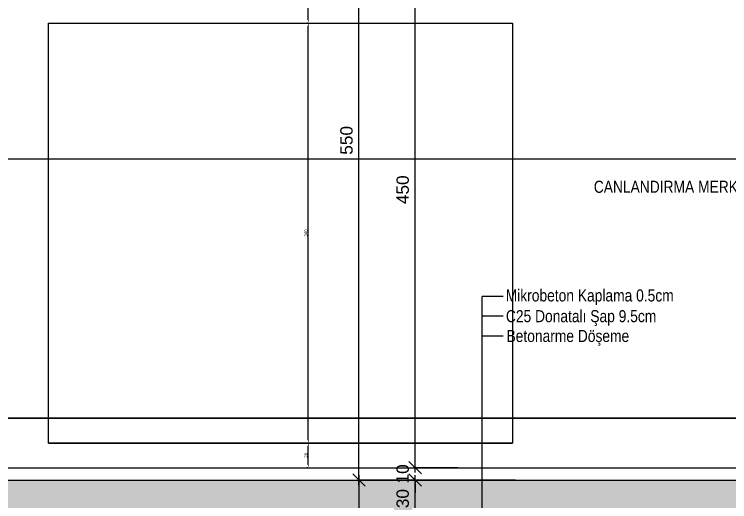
# Model space of a CAD drawing. Header units: millimetres. Extents: x 132785 to 150483, y 90225 to 103753.
# Drawn here: x 144295 to 144874, y 94411 to 94806 of the extents above; entities that cross this region are included whole.
import ezdxf

# ---------------------------------------------------------------- set-up
doc = ezdxf.new("R2010")
doc.units = ezdxf.units.MM
for name, color, linetype in [('A-dis-olcu', 2, 'Continuous'), ('A-tarama', 252, 'Continuous'), ('A-tasiyici', 5, 'Continuous'), ('A-text', 2, 'Continuous')]:
    doc.layers.add(name, color=color, linetype=linetype)
doc.layers.add('A-zemin', color=2, linetype='Continuous', lineweight=0)
doc.styles.add('ARIEL50SD', font='ARIALN.TTF', dxfattribs={"height": 9})
doc.styles.add('hastane-aks', font='arial.ttf')
doc.styles.get("Standard").update_dxf_attribs({"font": 'arial.ttf'})
doc.dimstyles.new('AKS-OLCU', dxfattribs={"dimscale": 0.5, "dimtxt": 20, "dimasz": 20, "dimexe": 1, "dimexo": 0, "dimgap": 10, "dimtad": 1, "dimdec": 1, "dimrnd": 0.5, "dimzin": 9, "dimdsep": 46, "dimtxsty": 'hastane-aks', "dimblk": 'hastane-aks-zeminüstü$0$_Oblique', "dimcen": 10, "dimdle": 8, "dimadec": 0, "dimazin": 0, "dimtfac": 1, "dimtdec": 1, "dimtix": 1, "dimtofl": 0, "dimtmove": 1, "dimatfit": 2, "dimldrblk": 'ARCHTICK', "dimfxl": 20, "dimtolj": 1, "dimtzin": 0, "dimarcsym": 0})
doc.dimstyles.new('ISO-25', dxfattribs={"dimtxt": 2.5, "dimasz": 2.5, "dimexe": 1.25, "dimexo": 0.625, "dimtad": 1, "dimtxsty": 'Standard', "dimcen": 2.5, "dimadec": 0, "dimazin": 0, "dimtfac": 1, "dimtmove": 0, "dimatfit": 3, "dimfxl": 1, "dimarcsym": 0})

# ---------------------------------------------------------------- blocks, each defined once
blk = doc.blocks.new('hastane-aks-zeminüstü$0$_Oblique')
at = {"color": 0, "linetype": 'ByBlock', "lineweight": -2}
blk.add_line((-0.5, -0.5), (0.5, 0.5), dxfattribs=at)
blk = doc.blocks.new('*D19')
at = {"layer": 'A-dis-olcu', "color": 0, "lineweight": -2, "transparency": 16777216}
for p, q in [((144619.78, 94394.97), (144619.78, 94432.97)), ((144700.89, 94428.97), (144619.28, 94428.97)), ((144700.89, 94398.97), (144619.28, 94398.97))]:
    blk.add_line(p, q, dxfattribs=at)
at = {"layer": 'A-dis-olcu', "color": 0, "lineweight": -2, "transparency": 16777216, "xscale": 10, "yscale": 10, "zscale": 10}
for p, rotation in [((144619.78, 94428.97), 90), ((144619.78, 94398.97), 270)]:
    blk.add_blockref('hastane-aks-zeminüstü$0$_Oblique', p, dxfattribs=dict(at, rotation=rotation))
at = {"layer": 'A-dis-olcu', "color": 0, "transparency": 16777216, "insert": (144609.72, 94413.97), "char_height": 10, "attachment_point": 5, "rotation": 90, "style": 'hastane-aks'}
blk.add_mtext('\\A1;30', dxfattribs=at)
blk = doc.blocks.new('_ArchTick')
at = {"color": 0, "linetype": 'ByBlock', "const_width": 0.15}
blk.add_lwpolyline([(-0.5, -0.5), (0.5, 0.5)], dxfattribs=at)
blk = doc.blocks.new('*D20')
at = {"layer": 'A-dis-olcu', "color": 0, "lineweight": -2, "transparency": 16777216}
for p, q in [((144619.78, 94438.97), (144619.78, 94448.97)), ((144654.38, 94438.97), (144619.28, 94438.97)), ((144700.89, 94428.97), (144619.28, 94428.97)), ((144619.78, 94428.97), (144619.78, 94418.97))]:
    blk.add_line(p, q, dxfattribs=at)
at = {"layer": 'A-dis-olcu', "color": 0, "lineweight": -2, "transparency": 16777216, "xscale": 10, "yscale": 10, "zscale": 10}
for p, rotation in [((144619.78, 94438.97), 270), ((144619.78, 94428.97), 90)]:
    blk.add_blockref('hastane-aks-zeminüstü$0$_Oblique', p, dxfattribs=dict(at, rotation=rotation))
at = {"layer": 'A-dis-olcu', "color": 0, "transparency": 16777216, "insert": (144609.72, 94433.97), "char_height": 10, "attachment_point": 5, "rotation": 90, "style": 'hastane-aks'}
blk.add_mtext('\\A1;10', dxfattribs=at)
blk = doc.blocks.new('*D21')
at = {"layer": 'A-dis-olcu', "color": 0, "lineweight": -2, "transparency": 16777216}
for p, q in [((144619.78, 94434.97), (144619.78, 94892.97)), ((144646.47, 94888.97), (144619.28, 94888.97)), ((144446.25, 94438.97), (144620.28, 94438.97))]:
    blk.add_line(p, q, dxfattribs=at)
at = {"layer": 'A-dis-olcu', "color": 0, "lineweight": -2, "transparency": 16777216, "xscale": 10, "yscale": 10, "zscale": 10}
for p, rotation in [((144619.78, 94888.97), 90), ((144619.78, 94438.97), 270)]:
    blk.add_blockref('hastane-aks-zeminüstü$0$_Oblique', p, dxfattribs=dict(at, rotation=rotation))
at = {"layer": 'A-dis-olcu', "color": 0, "transparency": 16777216, "insert": (144609.72, 94663.97), "char_height": 10, "attachment_point": 5, "rotation": 90, "style": 'hastane-aks'}
blk.add_mtext('\\A1;450', dxfattribs=at)
blk = doc.blocks.new('*D24')
at = {"layer": 'A-dis-olcu', "color": 0, "lineweight": -2, "transparency": 16777216}
for p, q in [((144574.32, 94424.97), (144574.32, 94982.97)), ((144679.12, 94978.97), (144573.82, 94978.97)), ((144679.12, 94428.97), (144573.82, 94428.97))]:
    blk.add_line(p, q, dxfattribs=at)
at = {"layer": 'A-dis-olcu', "color": 0, "lineweight": -2, "transparency": 16777216, "xscale": 10, "yscale": 10, "zscale": 10}
for p, rotation in [((144574.32, 94978.97), 90), ((144574.32, 94428.97), 270)]:
    blk.add_blockref('hastane-aks-zeminüstü$0$_Oblique', p, dxfattribs=dict(at, rotation=rotation))
at = {"layer": 'A-dis-olcu', "color": 0, "transparency": 16777216, "insert": (144564.25, 94703.97), "char_height": 10, "attachment_point": 5, "rotation": 90, "style": 'hastane-aks'}
blk.add_mtext('\\A1;550', dxfattribs=at)
blk = doc.blocks.new('*D25')
at = {"layer": 'A-dis-olcu', "color": 0, "lineweight": -2, "transparency": 16777216}
for p, q in [((144574.32, 94432.97), (144574.32, 94074.97)), ((144679.12, 94428.97), (144573.82, 94428.97)), ((144679.12, 94078.97), (144573.82, 94078.97))]:
    blk.add_line(p, q, dxfattribs=at)
at = {"layer": 'A-dis-olcu', "color": 0, "lineweight": -2, "transparency": 16777216, "xscale": 10, "yscale": 10, "zscale": 10}
for p, rotation in [((144574.32, 94428.97), 90), ((144574.32, 94078.97), 270)]:
    blk.add_blockref('hastane-aks-zeminüstü$0$_Oblique', p, dxfattribs=dict(at, rotation=rotation))
at = {"layer": 'A-dis-olcu', "color": 0, "transparency": 16777216, "insert": (144564.25, 94253.97), "char_height": 10, "attachment_point": 5, "rotation": 90, "style": 'hastane-aks'}
blk.add_mtext('\\A1;350', dxfattribs=at)
blk = doc.blocks.new('*D81')
at = {"color": 0, "lineweight": -2, "transparency": 16777216}
for p, q in [((144532.64, 94458.97), (144532.02, 94458.97)), ((144533.27, 94441.47), (144533.27, 94456.47)), ((144532.64, 94438.97), (144532.02, 94438.97))]:
    blk.add_line(p, q, dxfattribs=at)
at = {"color": 0, "transparency": 16777216}
for points in [[(144532.85, 94456.47), (144533.68, 94456.47), (144533.27, 94458.97)], [(144532.85, 94441.47), (144533.68, 94441.47), (144533.27, 94438.97)]]:
    blk.add_solid(points, dxfattribs=at)
at = {"color": 0, "transparency": 16777216, "insert": (144531.37, 94448.97), "char_height": 2.5, "attachment_point": 5, "rotation": 90}
blk.add_mtext('20', dxfattribs=at)
blk = doc.blocks.new('*D82')
at = {"color": 0, "lineweight": -2, "transparency": 16777216}
for p, q in [((144532.64, 94798.97), (144532.02, 94798.97)), ((144533.27, 94461.47), (144533.27, 94796.47)), ((144532.64, 94458.97), (144532.02, 94458.97))]:
    blk.add_line(p, q, dxfattribs=at)
at = {"color": 0, "transparency": 16777216}
for points in [[(144532.85, 94796.47), (144533.68, 94796.47), (144533.27, 94798.97)], [(144532.85, 94461.47), (144533.68, 94461.47), (144533.27, 94458.97)]]:
    blk.add_solid(points, dxfattribs=at)
at = {"color": 0, "transparency": 16777216, "insert": (144531.37, 94628.97), "char_height": 2.5, "attachment_point": 5, "rotation": 90}
blk.add_mtext('340', dxfattribs=at)
blk = doc.blocks.new('*D83')
at = {"color": 0, "lineweight": -2, "transparency": 16777216}
for p, q in [((144533.89, 94860.22), (144534.52, 94860.22)), ((144533.27, 94801.47), (144533.27, 94857.72)), ((144532.64, 94798.97), (144532.02, 94798.97))]:
    blk.add_line(p, q, dxfattribs=at)
at = {"color": 0, "transparency": 16777216}
for points in [[(144532.85, 94857.72), (144533.68, 94857.72), (144533.27, 94860.22)], [(144532.85, 94801.47), (144533.68, 94801.47), (144533.27, 94798.97)]]:
    blk.add_solid(points, dxfattribs=at)
at = {"color": 0, "transparency": 16777216, "insert": (144531.14, 94829.59), "char_height": 2.5, "attachment_point": 5, "rotation": 90}
blk.add_mtext('61,25', dxfattribs=at)

msp = doc.modelspace()

# ---------------------------------------------------------------- hatches: boundary and pattern name
at = {"layer": 'A-tarama'}
h = msp.add_hatch(dxfattribs=at)
h.set_pattern_fill('ANSI35', color=252, scale=2, style=0)
h.set_pattern_definition([(45, (-291606.776, -4030952.553), (-8.98025612, 8.98025612), []), (45, (-291597.796, -4030952.553), (-8.98025612, 8.98025612), [15.875, -3.175, 0, -3.175])])
h.paths.add_polyline_path([(146370.274, 94425.967), (146367.274, 94428.967), (143410.274, 94428.967), (143410.274, 94448.967), (143353.274, 94448.967), (143350.274, 94445.967), (143350.274, 94078.967), (143303.274, 94078.967), (143300.274, 94075.967), (143300.274, 94028.967), (146420.274, 94028.967), (146420.274, 94078.967), (146370.274, 94078.967)])
h.paths.add_polyline_path([(144856.266, 94398.967), (144856.266, 94078.967), (143380.274, 94078.967), (143380.339, 94398.967)], flags=16)
h.paths.add_polyline_path([(144056.274, 94328.967), (144075.274, 94328.967), (144075.274, 94308.967), (144056.274, 94308.967)], flags=0)
h.paths.add_polyline_path([(144325.274, 94328.967), (144344.274, 94328.967), (144344.274, 94308.967), (144325.274, 94308.967)], flags=0)
h.paths.add_polyline_path([(144881.7, 94398.967), (145368.143, 94398.967), (145368.143, 94078.967), (144881.7, 94078.967)], flags=16)
h.paths.add_polyline_path([(146340.274, 94398.967), (146340.274, 94078.967), (145393.243, 94078.967), (145393.243, 94398.967)], flags=16)

# ---------------------------------------------------------------- linework, layer by layer
for p, q in [((144323.196, 94798.967), (144698.517, 94798.967)), ((144093.692, 94688.967), (145627.137, 94688.967)), ((144093.692, 94478.967), (145627.137, 94478.967)), ((144323.196, 94458.967), (144698.517, 94458.967)), ((144093.692, 94438.967), (145627.137, 94438.967))]:
    msp.add_line(p, q)
for points in [[(144323.196, 94798.967), (144698.517, 94798.967), (144698.517, 94458.967), (144323.196, 94458.967)], [(144093.692, 94688.967), (145627.137, 94688.967), (145627.137, 94478.967), (144093.692, 94478.967)]]:
    msp.add_lwpolyline(points, close=True)
at = {"layer": 'A-tasiyici', "color": 252}
msp.add_line((143410.274, 94428.967), (146367.274, 94428.967), dxfattribs=at)
at = {"layer": 'A-text', "color": 252}
for p, q in [((144674.05, 94383.486), (144674.05, 94577.665)), ((144690.925, 94577.665), (144674.05, 94577.665)), ((144690.925, 94561.557), (144674.05, 94561.557)), ((144674.05, 94545.739), (144690.925, 94545.739))]:
    msp.add_line(p, q, dxfattribs=at)
at = {"layer": 'A-zemin', "color": 252}
msp.add_lwpolyline([(145725.274, 94438.967), (143995.274, 94438.967)], dxfattribs=at)

# ---------------------------------------------------------------- texts
at = {"layer": 'A-text', "color": 252, "style": 'ARIEL50SD'}
for s, p in [('CANLANDIRMA MERKEZİ', (144764.327, 94661.518)), ('Mikrobeton Kaplama 0.5cm', (144693.046, 94573.559)), ('C25 Donatalı Şap 9.5cm', (144693.215, 94556.791)), ('Betonarme Döşeme', (144693.678, 94540.765))]:
    msp.add_text(s, height=9.75, dxfattribs=at).set_placement(p)

# ---------------------------------------------------------------- dimensions: what is measured, and where the dimension line sits
for base, p1, p2, picture, middle in [((144533.266, 94860.217), (144533.266, 94798.967), (144533.266, 94860.217), '*D83', (144531.135, 94829.592)), ((144533.266, 94798.967), (144533.266, 94458.967), (144533.266, 94798.967), '*D82', (144531.374, 94628.967))]:
    dim = msp.add_linear_dim(base=base, p1=p1, p2=p2, angle=90, dimstyle='ISO-25', override={"dimtmove": 1})
    dim.commit()
    dim.dimension.update_dxf_attribs({"geometry": picture, "text_midpoint": middle})
dim = msp.add_linear_dim(base=(144533.266, 94458.967), p1=(144533.266, 94438.967), p2=(144533.266, 94458.967), angle=90, dimstyle='ISO-25')
dim.commit()
dim.dimension.update_dxf_attribs({"geometry": '*D81', "text_midpoint": (144531.374, 94448.967)})
at = {"layer": 'A-dis-olcu', "color": 252}
for base, p1, p2, picture, middle in [((144574.32, 94978.967), (144679.12, 94428.967), (144679.12, 94978.967), '*D24', (144564.251, 94703.967)), ((144619.784, 94888.967), (144446.248, 94438.967), (144646.465, 94888.967), '*D21', (144609.716, 94663.967)), ((144619.784, 94438.967), (144700.893, 94428.967), (144654.38, 94438.967), '*D20', (144609.716, 94433.967)), ((144574.32, 94078.967), (144679.12, 94428.967), (144679.12, 94078.967), '*D25', (144564.251, 94253.967)), ((144619.784, 94428.967), (144700.893, 94398.967), (144700.893, 94428.967), '*D19', (144609.716, 94413.967))]:
    dim = msp.add_linear_dim(base=base, p1=p1, p2=p2, angle=90, dimstyle='AKS-OLCU', dxfattribs=at)
    dim.commit()
    dim.dimension.update_dxf_attribs({"geometry": picture, "text_midpoint": middle})

doc.saveas('drawing.dxf')
